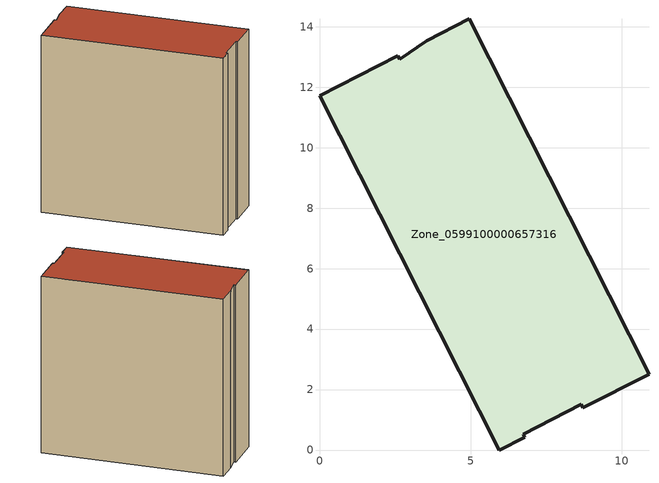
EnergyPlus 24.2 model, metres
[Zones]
Zone_0599100000657316
 floor ground (C_G): 5.94,0 0,11.72 2.59,13.05 2.65,12.93 3.55,13.54 4.96,14.26 10.9,2.51 8.71,1.4 8.65,1.51 6.74,0.52 6.79,0.43 z0
 wall outside (C_F): 8.71,1.4 10.9,2.51 4.96,14.26 3.55,13.54 2.65,12.93 2.59,13.05 0,11.72 5.94,0 6.79,0.43 6.74,0.52 8.65,1.51 8.71,1.4 z0:13.08
 roof outside (C_R): 5.94,0 6.79,0.43 6.74,0.52 8.65,1.51 8.71,1.4 10.9,2.51 4.96,14.26 3.55,13.54 2.65,12.93 2.59,13.05 0,11.72 z13.08
[BUILDING]
Pand.0599100000657316: North Axis=0; Terrain=City; Loads Convergence Tolerance Value=0.04; Temperature Convergence Tolerance Value=0.4; Solar Distribution=FullExterior; Maximum Number of Warmup Days=25; Minimum Number of Warmup Days=1
[Site:Location]
Rotterdam.The.Hague.AP_ZH_NLD Design_Conditions: Latitude=51.96; Longitude=4.45; Time Zone=1; Elevation=-4.5
[SITE:GROUNDTEMPERATURE:BUILDINGSURFACE]
18, 18, 18, 18, 18, 18, 18, 18, 18, 18, 18, 18
[MATERIAL] Thermal Absorptance=0.9; Solar Absorptance=0.7; Visible Absorptance=0.7
Name | Roughness | Thickness | Conductivity | Density | Specific Heat
G.TI.1946 | MediumSmooth | 0.15 | 1 | 540 | 1210
F.TI.1946 | Rough | 0.3 | 0.857143 | 1920 | 840
R.TI.1946 | MediumRough | 0.2 | 0.1 | 1500 | 1000
[CONSTRUCTION]
C_G: G.TI.1946
C_F: F.TI.1946
C_R: R.TI.1946
[ZONE]
Zone_0599100000657316: Type=1; Multiplier=1; Ceiling Height=Autocalculate; Volume=Autocalculate; Floor Area=autocalculate; Part of Total Floor Area=Yes
[ZONEINFILTRATION:DESIGNFLOWRATE]
Infil_Zone_0599100000657316: Zone or ZoneList or Space or SpaceList=Zone_0599100000657316; Schedule=AlwaysOn; Design Flow Rate Calculation Method=Flow/Area; Flow Rate per Floor Area=0.003; Constant Term Coefficient=1; Temperature Term Coefficient=0; Velocity Term Coefficient=0; Velocity Squared Term Coefficient=0
[HVACTEMPLATE:ZONE:IDEALLOADSAIRSYSTEM]
Zone_0599100000657316: Maximum Heating Supply Air Temperature=50; Minimum Cooling Supply Air Temperature=13; Maximum Heating Supply Air Humidity Ratio=0.0156; Minimum Cooling Supply Air Humidity Ratio=0.0077; Heating Limit=NoLimit; Cooling Limit=NoLimit; Dehumidification Control Type=ConstantSensibleHeatRatio; Cooling Sensible Heat Ratio=0.7; Dehumidification Setpoint=60; Humidification Control Type=None; Humidification Setpoint=30; Outdoor Air Method=None; Outdoor Air Flow Rate per Person=0.00944; Outdoor Air Flow Rate per Zone Floor Area=0; Outdoor Air Flow Rate per Zone=0; Demand Controlled Ventilation Type=None; Outdoor Air Economizer Type=NoEconomizer; Heat Recovery Type=None; Sensible Heat Recovery Effectiveness=0.7; Latent Heat Recovery Effectiveness=0.65
[ZONECONTROL:THERMOSTAT]
ThermostatControl_Zone_0599100000657316: Zone or ZoneList=Zone_0599100000657316; Control Type Schedule=DualSetpointControlType; Control 1=Thermostat_Zone_0599100000657316; Temperature Difference Between Cutout And Setpoint=0
[THERMOSTATSETPOINT:DUALSETPOINT]
Thermostat_Zone_0599100000657316: Heating Setpoint Temperature Schedule=HeatingSetpoint_Zone_0599100000657316; Cooling Setpoint Temperature Schedule=CoolingSetpoint_Zone_0599100000657316
[SCHEDULE:COMPACT]
HeatingSetpoint_Zone_0599100000657316: Through: 12/31, For: AllDays, Until: 24:00, 21
CoolingSetpoint_Zone_0599100000657316: Through: 12/31, For: AllDays, Until: 24:00, 24
DualSetpointControlType: Through: 12/31, For: AllDays, Until: 24:00, 4
AlwaysOn: Through: 12/31, For: AllDays, Until: 24:00, 1
